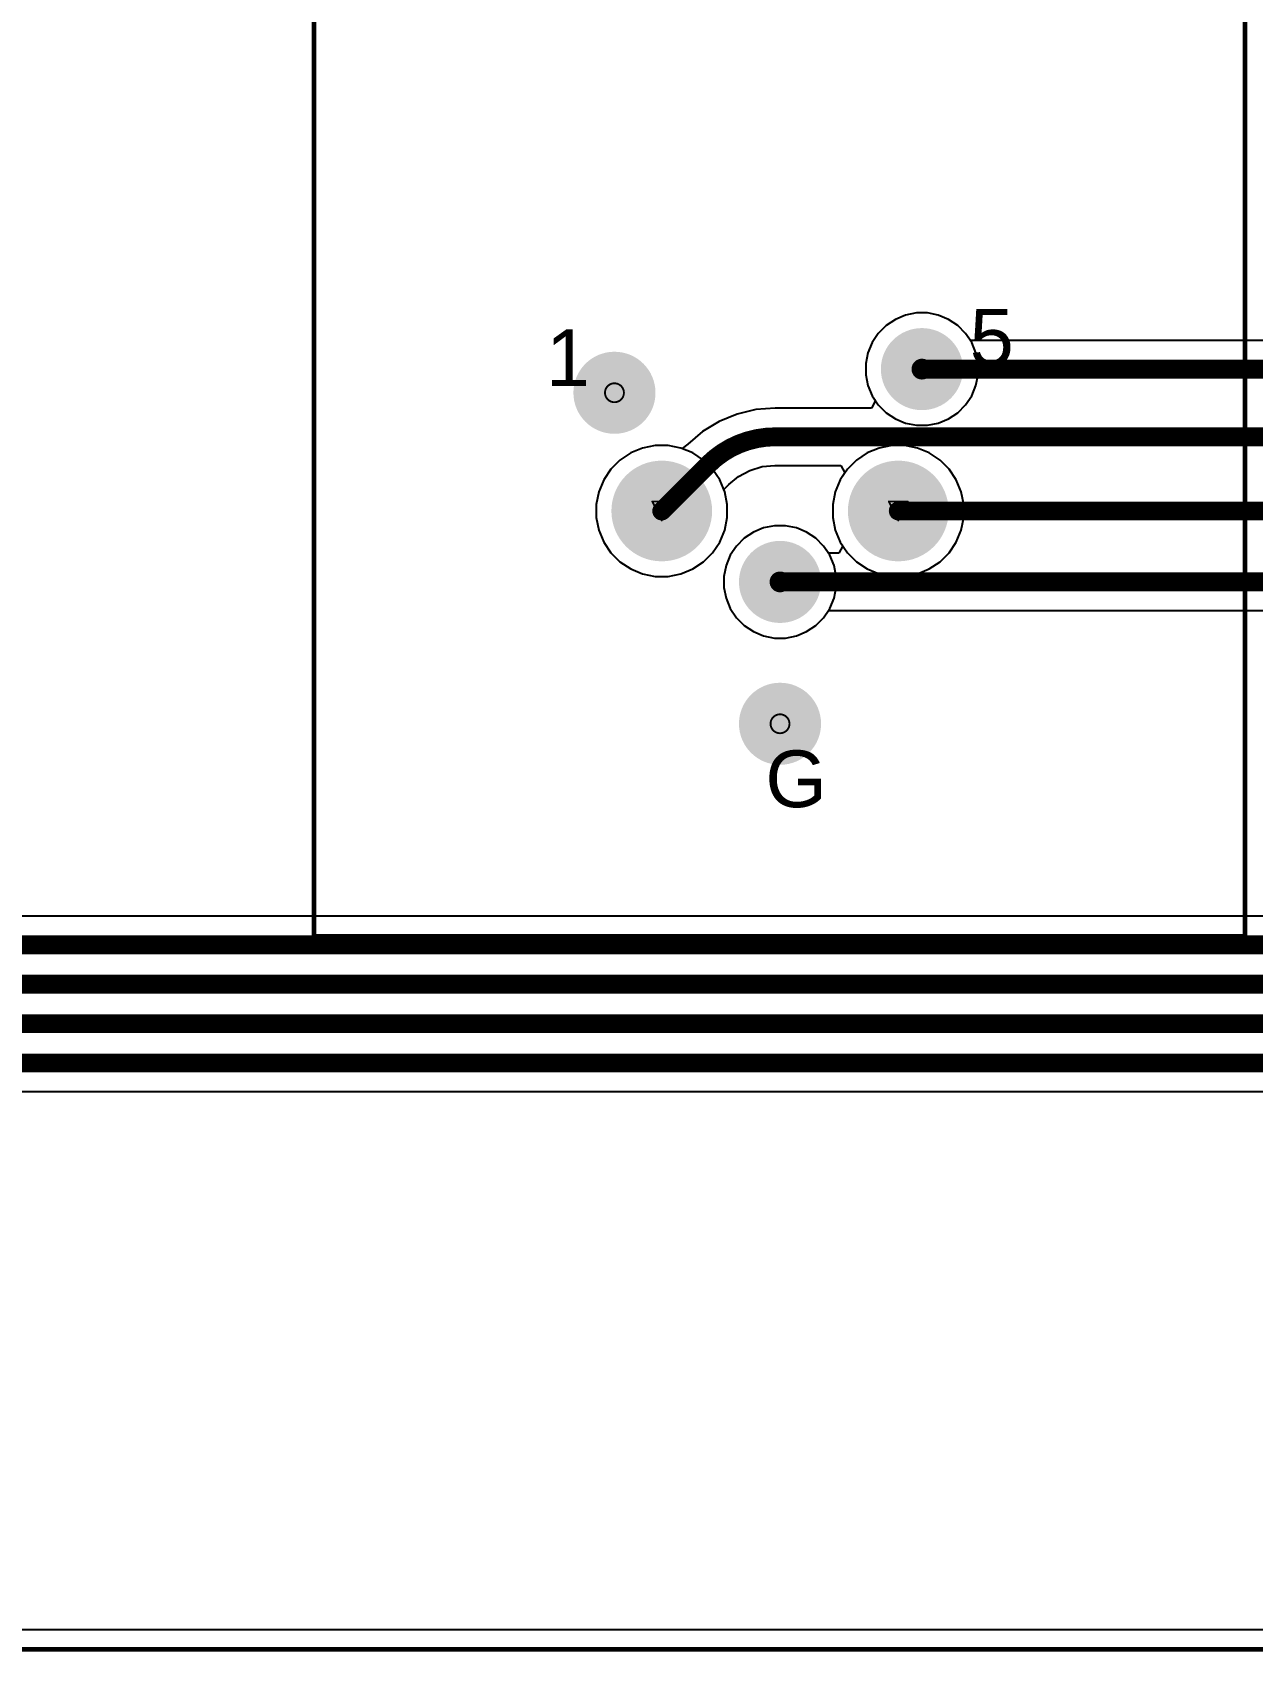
# Model space of a CAD drawing. Header units: inches. Extents: x 0 to 289, y 0 to 168.
# Drawn here: x 62.46 to 95.22, y -0.06 to 43.42 of the extents above; entities that cross this region are included whole.
import ezdxf

# ---------------------------------------------------------------- set-up
doc = ezdxf.new("R2010")
doc.units = ezdxf.units.IN
for name, color, linetype in [('Board Outline', 216, 'Continuous'), ('Bottom Layer', 5, 'Continuous'), ('Bottom Solder', 6, 'Continuous'), ('Drill Drawing', 1, 'Continuous'), ('Multi-Layer', 9, 'Continuous'), ('Pad Holes', 156, 'Continuous'), ('Top Layer', 1, 'Continuous'), ('Top Overlay', 2, 'Continuous'), ('Top Solder', 216, 'Continuous')]:
    doc.layers.add(name, color=color, linetype=linetype)
doc.styles.add('Arial', font='', dxfattribs={"height": 0.2})
doc.styles.get('Arial').set_extended_font_data('Arial')

# ---------------------------------------------------------------- blocks, each defined once
blk = doc.blocks.new('NC5MBV_B_59')
at = {"layer": 'Bottom Layer'}
h = blk.add_hatch(color=5, dxfattribs=at)
edge = h.paths.add_edge_path()
edge.add_arc((3.81, 1.27), 1, 0, 360)
h = blk.add_hatch(color=5, dxfattribs=at)
edge = h.paths.add_edge_path()
edge.add_arc((-4.445, 0.635), 1, 0, 360)
h = blk.add_hatch(color=5, dxfattribs=at)
edge = h.paths.add_edge_path()
edge.add_arc((-3.175, -2.54), 1.25, 0, 360)
h = blk.add_hatch(color=5, dxfattribs=at)
edge = h.paths.add_edge_path()
edge.add_arc((3.175, -2.54), 1.25, 0, 360)
h = blk.add_hatch(color=5, dxfattribs=at)
edge = h.paths.add_edge_path()
edge.add_arc((0, -4.445), 1, 0, 360)
h = blk.add_hatch(color=5, dxfattribs=at)
edge = h.paths.add_edge_path()
edge.add_arc((0, -8.255), 1, 0, 360)
at = {"layer": 'Bottom Solder'}
h = blk.add_hatch(color=6, dxfattribs=at)
edge = h.paths.add_edge_path()
edge.add_arc((3.81, 1.27), 1.102, 0, 360)
h = blk.add_hatch(color=6, dxfattribs=at)
edge = h.paths.add_edge_path()
edge.add_arc((-4.445, 0.635), 1.102, 0, 360)
h = blk.add_hatch(color=6, dxfattribs=at)
edge = h.paths.add_edge_path()
edge.add_arc((-3.175, -2.54), 1.352, 0, 360)
h = blk.add_hatch(color=6, dxfattribs=at)
edge = h.paths.add_edge_path()
edge.add_arc((3.175, -2.54), 1.352, 0, 360)
h = blk.add_hatch(color=6, dxfattribs=at)
edge = h.paths.add_edge_path()
edge.add_arc((0, -4.445), 1.102, 0, 360)
h = blk.add_hatch(color=6, dxfattribs=at)
edge = h.paths.add_edge_path()
edge.add_arc((0, -8.255), 1.102, 0, 360)
at = {"layer": 'Multi-Layer'}
h = blk.add_hatch(color=9, dxfattribs=at)
edge = h.paths.add_edge_path()
edge.add_arc((3.81, 1.27), 1, 0, 360)
h = blk.add_hatch(color=9, dxfattribs=at)
edge = h.paths.add_edge_path()
edge.add_arc((-4.445, 0.635), 1, 0, 360)
h = blk.add_hatch(color=9, dxfattribs=at)
edge = h.paths.add_edge_path()
edge.add_arc((-3.175, -2.54), 1.25, 0, 360)
h = blk.add_hatch(color=9, dxfattribs=at)
edge = h.paths.add_edge_path()
edge.add_arc((3.175, -2.54), 1.25, 0, 360)
h = blk.add_hatch(color=9, dxfattribs=at)
edge = h.paths.add_edge_path()
edge.add_arc((0, -4.445), 1, 0, 360)
h = blk.add_hatch(color=9, dxfattribs=at)
edge = h.paths.add_edge_path()
edge.add_arc((0, -8.255), 1, 0, 360)
at = {"layer": 'Pad Holes'}
h = blk.add_hatch(color=7, dxfattribs=at)
edge = h.paths.add_edge_path()
edge.add_arc((3.81, 1.27), 0.6, 0, 360)
h = blk.add_hatch(color=7, dxfattribs=at)
edge = h.paths.add_edge_path()
edge.add_arc((-4.445, 0.635), 0.6, 0, 360)
h = blk.add_hatch(color=7, dxfattribs=at)
edge = h.paths.add_edge_path()
edge.add_arc((-3.175, -2.54), 0.8, 0, 360)
h = blk.add_hatch(color=7, dxfattribs=at)
edge = h.paths.add_edge_path()
edge.add_arc((3.175, -2.54), 0.8, 0, 360)
h = blk.add_hatch(color=7, dxfattribs=at)
edge = h.paths.add_edge_path()
edge.add_arc((0, -4.445), 0.6, 0, 360)
h = blk.add_hatch(color=7, dxfattribs=at)
edge = h.paths.add_edge_path()
edge.add_arc((0, -8.255), 0.6, 0, 360)
at = {"layer": 'Top Layer'}
h = blk.add_hatch(color=1, dxfattribs=at)
edge = h.paths.add_edge_path()
edge.add_arc((3.81, 1.27), 1, 0, 360)
h = blk.add_hatch(color=1, dxfattribs=at)
edge = h.paths.add_edge_path()
edge.add_arc((-4.445, 0.635), 1, 0, 360)
h = blk.add_hatch(color=1, dxfattribs=at)
edge = h.paths.add_edge_path()
edge.add_arc((-3.175, -2.54), 1.25, 0, 360)
h = blk.add_hatch(color=1, dxfattribs=at)
edge = h.paths.add_edge_path()
edge.add_arc((3.175, -2.54), 1.25, 0, 360)
h = blk.add_hatch(color=1, dxfattribs=at)
edge = h.paths.add_edge_path()
edge.add_arc((0, -4.445), 1, 0, 360)
h = blk.add_hatch(color=1, dxfattribs=at)
edge = h.paths.add_edge_path()
edge.add_arc((0, -8.255), 1, 0, 360)
at = {"layer": 'Top Solder'}
h = blk.add_hatch(color=216, dxfattribs=at)
edge = h.paths.add_edge_path()
edge.add_arc((3.81, 1.27), 1.102, 0, 360)
h = blk.add_hatch(color=216, dxfattribs=at)
edge = h.paths.add_edge_path()
edge.add_arc((-4.445, 0.635), 1.102, 0, 360)
h = blk.add_hatch(color=216, dxfattribs=at)
edge = h.paths.add_edge_path()
edge.add_arc((-3.175, -2.54), 1.352, 0, 360)
h = blk.add_hatch(color=216, dxfattribs=at)
edge = h.paths.add_edge_path()
edge.add_arc((3.175, -2.54), 1.352, 0, 360)
h = blk.add_hatch(color=216, dxfattribs=at)
edge = h.paths.add_edge_path()
edge.add_arc((0, -4.445), 1.102, 0, 360)
h = blk.add_hatch(color=216, dxfattribs=at)
edge = h.paths.add_edge_path()
edge.add_arc((0, -8.255), 1.102, 0, 360)
at = {"layer": 'Top Overlay'}
for points in [[(-12.512, 12.526, 0.127, 0.127, 0), (12.486, 12.526, 0.127, 0.127, 0)], [(-12.512, -13.968, 0.127, 0.127, 0), (-12.512, 12.526, 0.127, 0.127, 0)], [(12.486, -13.968, 0.127, 0.127, 0), (12.486, 12.526, 0.127, 0.127, 0)], [(-12.512, -13.968, 0.127, 0.127, 0), (12.486, -13.968, 0.127, 0.127, 0)]]:
    blk.add_lwpolyline(points, format="xyseb", dxfattribs=at)
for points in [[(-12.544, 12.526, 0.0635, 0.0635, 1), (-12.48, 12.526, 0.0635, 0.0635, 1)], [(-12.544, 12.526, 0.0635, 0.0635, 1), (-12.48, 12.526, 0.0635, 0.0635, 1)], [(12.455, 12.526, 0.0635, 0.0635, 1), (12.518, 12.526, 0.0635, 0.0635, 1)], [(12.455, 12.526, 0.0635, 0.0635, 1), (12.518, 12.526, 0.0635, 0.0635, 1)], [(-12.544, -13.968, 0.0635, 0.0635, 1), (-12.48, -13.968, 0.0635, 0.0635, 1)], [(-12.544, -13.968, 0.0635, 0.0635, 1), (-12.48, -13.968, 0.0635, 0.0635, 1)], [(12.455, -13.968, 0.0635, 0.0635, 1), (12.518, -13.968, 0.0635, 0.0635, 1)], [(12.455, -13.968, 0.0635, 0.0635, 1), (12.518, -13.968, 0.0635, 0.0635, 1)]]:
    blk.add_lwpolyline(points, format="xyseb", close=True, dxfattribs=at)
at = {"layer": 'Top Overlay', "style": 'Arial'}
blk.add_text('5', height=1.524, rotation=360, dxfattribs=at).set_placement((5.093, 1.365))
for s, p in [('1', (-6.286, 0.815)), ('G', (-0.394, -10.496))]:
    blk.add_text(s, height=1.524, dxfattribs=at).set_placement(p)

msp = doc.modelspace()

# ---------------------------------------------------------------- linework, layer by layer
at = {"layer": 'Board Outline'}
msp.add_lwpolyline([(0, 0, 0.127, 0.127, 0), (145.27, 0, 0.127, 0.127, 0)], format="xyseb", dxfattribs=at)
at = {"layer": 'Bottom Layer'}
for p, q in [((85.626, 35.716), (85.379, 35.551)), ((85.9, 35.83), (85.626, 35.716)), ((86.191, 35.888), (85.9, 35.83)), ((86.489, 35.888), (86.191, 35.888)), ((86.78, 35.83), (86.489, 35.888)), ((87.054, 35.716), (86.78, 35.83)), ((87.301, 35.551), (87.054, 35.716)), ((85.169, 35.341), (85.004, 35.094)), ((85.379, 35.551), (85.169, 35.341)), ((87.511, 35.341), (87.301, 35.551)), ((87.676, 35.094), (87.511, 35.341)), ((84.89, 34.82), (84.832, 34.529)), ((85.004, 35.094), (84.89, 34.82)), ((87.79, 34.82), (87.676, 35.094)), ((87.848, 34.529), (87.79, 34.82)), ((84.832, 34.529), (84.832, 34.231)), ((87.848, 34.231), (87.848, 34.529)), ((84.832, 34.231), (84.89, 33.94)), ((84.89, 33.94), (85.004, 33.666)), ((87.676, 33.666), (87.79, 33.94)), ((87.79, 33.94), (87.848, 34.231)), ((85.004, 33.666), (85.169, 33.419)), ((87.511, 33.419), (87.676, 33.666)), ((85.169, 33.419), (85.379, 33.209)), ((85.379, 33.209), (85.626, 33.044)), ((87.054, 33.044), (87.301, 33.209)), ((87.301, 33.209), (87.511, 33.419)), ((85.626, 33.044), (85.9, 32.93)), ((85.9, 32.93), (86.191, 32.872)), ((86.191, 32.872), (86.489, 32.872)), ((86.489, 32.872), (86.78, 32.93)), ((86.78, 32.93), (87.054, 33.044)), ((78.842, 32.26), (78.522, 32.128)), ((79.182, 32.328), (78.842, 32.26)), ((79.528, 32.328), (79.182, 32.328)), ((79.868, 32.26), (79.528, 32.328)), ((80.188, 32.128), (79.868, 32.26)), ((85.192, 32.26), (84.872, 32.128)), ((85.532, 32.328), (85.192, 32.26)), ((85.878, 32.328), (85.532, 32.328)), ((86.218, 32.26), (85.878, 32.328)), ((86.538, 32.128), (86.218, 32.26)), ((78.234, 31.936), (77.989, 31.691)), ((78.522, 32.128), (78.234, 31.936)), ((80.476, 31.936), (80.188, 32.128)), ((80.721, 31.691), (80.476, 31.936)), ((84.584, 31.936), (84.339, 31.691)), ((84.872, 32.128), (84.584, 31.936)), ((86.826, 31.936), (86.538, 32.128)), ((87.071, 31.691), (86.826, 31.936)), ((77.797, 31.403), (77.665, 31.083)), ((77.989, 31.691), (77.797, 31.403)), ((80.913, 31.403), (80.721, 31.691)), ((81.045, 31.083), (80.913, 31.403)), ((84.147, 31.403), (84.015, 31.083)), ((84.339, 31.691), (84.147, 31.403)), ((87.263, 31.403), (87.071, 31.691)), ((87.395, 31.083), (87.263, 31.403)), ((77.665, 31.083), (77.597, 30.743)), ((81.113, 30.743), (81.045, 31.083)), ((84.015, 31.083), (83.947, 30.743)), ((87.463, 30.743), (87.395, 31.083)), ((77.597, 30.743), (77.597, 30.397)), ((81.113, 30.397), (81.113, 30.743)), ((83.947, 30.743), (83.947, 30.397)), ((87.463, 30.397), (87.463, 30.743)), ((77.597, 30.397), (77.665, 30.057)), ((77.665, 30.057), (77.797, 29.737)), ((80.913, 29.737), (81.045, 30.057)), ((81.045, 30.057), (81.113, 30.397)), ((82.09, 30.115), (81.816, 30.001)), ((82.381, 30.173), (82.09, 30.115)), ((82.679, 30.173), (82.381, 30.173)), ((82.97, 30.115), (82.679, 30.173)), ((83.244, 30.001), (82.97, 30.115)), ((83.947, 30.397), (84.015, 30.057)), ((84.015, 30.057), (84.147, 29.737)), ((87.263, 29.737), (87.395, 30.057)), ((87.395, 30.057), (87.463, 30.397)), ((77.797, 29.737), (77.989, 29.449)), ((80.721, 29.449), (80.913, 29.737)), ((81.359, 29.626), (81.194, 29.379)), ((81.569, 29.836), (81.359, 29.626)), ((81.816, 30.001), (81.569, 29.836)), ((83.491, 29.836), (83.244, 30.001)), ((83.701, 29.626), (83.491, 29.836)), ((83.866, 29.379), (83.701, 29.626)), ((84.147, 29.737), (84.339, 29.449)), ((87.071, 29.449), (87.263, 29.737)), ((77.989, 29.449), (78.234, 29.204)), ((78.234, 29.204), (78.522, 29.012)), ((80.188, 29.012), (80.476, 29.204)), ((80.476, 29.204), (80.721, 29.449)), ((81.194, 29.379), (81.08, 29.105)), ((83.98, 29.105), (83.866, 29.379)), ((84.339, 29.449), (84.584, 29.204)), ((84.584, 29.204), (84.872, 29.012)), ((86.538, 29.012), (86.826, 29.204)), ((86.826, 29.204), (87.071, 29.449)), ((78.522, 29.012), (78.842, 28.88)), ((78.842, 28.88), (79.182, 28.812)), ((79.182, 28.812), (79.528, 28.812)), ((79.528, 28.812), (79.868, 28.88)), ((79.868, 28.88), (80.188, 29.012)), ((81.08, 29.105), (81.022, 28.814)), ((81.022, 28.814), (81.022, 28.516)), ((84.038, 28.814), (83.98, 29.105)), ((84.038, 28.516), (84.038, 28.814)), ((84.872, 29.012), (85.192, 28.88)), ((85.192, 28.88), (85.532, 28.812)), ((85.532, 28.812), (85.878, 28.812)), ((85.878, 28.812), (86.218, 28.88)), ((86.218, 28.88), (86.538, 29.012)), ((81.022, 28.516), (81.08, 28.225)), ((83.98, 28.225), (84.038, 28.516)), ((81.08, 28.225), (81.194, 27.951)), ((81.194, 27.951), (81.359, 27.704)), ((83.701, 27.704), (83.866, 27.951)), ((83.866, 27.951), (83.98, 28.225)), ((81.359, 27.704), (81.569, 27.494)), ((81.569, 27.494), (81.816, 27.329)), ((83.244, 27.329), (83.491, 27.494)), ((83.491, 27.494), (83.701, 27.704)), ((81.816, 27.329), (82.09, 27.215)), ((82.09, 27.215), (82.381, 27.157)), ((82.381, 27.157), (82.679, 27.157)), ((82.679, 27.157), (82.97, 27.215)), ((82.97, 27.215), (83.244, 27.329)), ((111.337, 19.69), (12.645, 19.69)), ((11.94, 14.975), (122.965, 14.975)), ((144.752, 0.518), (0.518, 0.518))]:
    msp.add_line(p, q, dxfattribs=at)
for points in [[(12.645, 18.921, 0.508, 0.508, 0), (111.337, 18.921, 0.508, 0.508, 0)], [(12.095, 17.86, 0.508, 0.508, 0), (115.212, 17.86, 0.508, 0.508, 0)], [(11.676, 16.802, 0.508, 0.508, 0), (118.646, 16.802, 0.508, 0.508, 0)], [(11.927, 15.744, 0.508, 0.508, 0), (122.965, 15.744, 0.508, 0.508, 0)]]:
    msp.add_lwpolyline(points, format="xyseb", dxfattribs=at)
at = {"layer": 'Drill Drawing'}
for points in [[(86.594, 34.38, 0.0508, 0.0508, 1), (86.086, 34.38, 0.0508, 0.0508, 1)], [(86.073, 34.38, 0.0254, 0.0254, 1), (86.099, 34.38, 0.0254, 0.0254, 1)], [(86.581, 34.38, 0.0254, 0.0254, 1), (86.607, 34.38, 0.0254, 0.0254, 1)], [(78.339, 33.745, 0.0508, 0.0508, 1), (77.831, 33.745, 0.0508, 0.0508, 1)], [(77.818, 33.745, 0.0254, 0.0254, 1), (77.844, 33.745, 0.0254, 0.0254, 1)], [(78.326, 33.745, 0.0254, 0.0254, 1), (78.352, 33.745, 0.0254, 0.0254, 1)], [(79.088, 30.824, 0.0254, 0.0254, 1), (79.114, 30.824, 0.0254, 0.0254, 1)], [(79.088, 30.824, 0.0254, 0.0254, 1), (79.114, 30.824, 0.0254, 0.0254, 1)], [(79.596, 30.824, 0.0254, 0.0254, 1), (79.622, 30.824, 0.0254, 0.0254, 1)], [(79.596, 30.824, 0.0254, 0.0254, 1), (79.622, 30.824, 0.0254, 0.0254, 1)], [(85.438, 30.824, 0.0254, 0.0254, 1), (85.464, 30.824, 0.0254, 0.0254, 1)], [(85.438, 30.824, 0.0254, 0.0254, 1), (85.464, 30.824, 0.0254, 0.0254, 1)], [(85.946, 30.824, 0.0254, 0.0254, 1), (85.972, 30.824, 0.0254, 0.0254, 1)], [(85.946, 30.824, 0.0254, 0.0254, 1), (85.972, 30.824, 0.0254, 0.0254, 1)], [(79.342, 30.316, 0.0254, 0.0254, 1), (79.368, 30.316, 0.0254, 0.0254, 1)], [(79.342, 30.316, 0.0254, 0.0254, 1), (79.368, 30.316, 0.0254, 0.0254, 1)], [(85.692, 30.316, 0.0254, 0.0254, 1), (85.718, 30.316, 0.0254, 0.0254, 1)], [(85.692, 30.316, 0.0254, 0.0254, 1), (85.718, 30.316, 0.0254, 0.0254, 1)], [(82.784, 28.665, 0.0508, 0.0508, 1), (82.276, 28.665, 0.0508, 0.0508, 1)], [(82.263, 28.665, 0.0254, 0.0254, 1), (82.289, 28.665, 0.0254, 0.0254, 1)], [(82.771, 28.665, 0.0254, 0.0254, 1), (82.797, 28.665, 0.0254, 0.0254, 1)], [(82.784, 24.855, 0.0508, 0.0508, 1), (82.276, 24.855, 0.0508, 0.0508, 1)], [(82.263, 24.855, 0.0254, 0.0254, 1), (82.289, 24.855, 0.0254, 0.0254, 1)], [(82.771, 24.855, 0.0254, 0.0254, 1), (82.797, 24.855, 0.0254, 0.0254, 1)]]:
    msp.add_lwpolyline(points, format="xyseb", close=True, dxfattribs=at)
for points in [[(79.101, 30.824, 0.0508, 0.0508, 0), (79.609, 30.824, 0.0508, 0.0508, 0)], [(79.101, 30.824, 0.0508, 0.0508, 0), (79.355, 30.316, 0.0508, 0.0508, 0)], [(79.355, 30.316, 0.0508, 0.0508, 0), (79.609, 30.824, 0.0508, 0.0508, 0)], [(85.451, 30.824, 0.0508, 0.0508, 0), (85.959, 30.824, 0.0508, 0.0508, 0)], [(85.451, 30.824, 0.0508, 0.0508, 0), (85.705, 30.316, 0.0508, 0.0508, 0)], [(85.705, 30.316, 0.0508, 0.0508, 0), (85.959, 30.824, 0.0508, 0.0508, 0)]]:
    msp.add_lwpolyline(points, format="xyseb", dxfattribs=at)
at = {"layer": 'Top Layer'}
for p, q in [((85.626, 35.716), (85.379, 35.551)), ((85.9, 35.83), (85.626, 35.716)), ((86.191, 35.888), (85.9, 35.83)), ((86.489, 35.888), (86.191, 35.888)), ((86.78, 35.83), (86.489, 35.888)), ((87.054, 35.716), (86.78, 35.83)), ((87.301, 35.551), (87.054, 35.716)), ((85.169, 35.341), (85.004, 35.094)), ((85.379, 35.551), (85.169, 35.341)), ((87.511, 35.341), (87.301, 35.551)), ((87.64, 35.149), (87.511, 35.341)), ((84.89, 34.82), (84.832, 34.529)), ((85.004, 35.094), (84.89, 34.82)), ((115.52, 35.149), (87.64, 35.149)), ((84.832, 34.529), (84.832, 34.231)), ((84.832, 34.231), (84.89, 33.94)), ((84.89, 33.94), (85.004, 33.666)), ((85.091, 33.534), (84.983, 33.331)), ((85.004, 33.666), (85.091, 33.534)), ((81.376, 33.173), (80.896, 32.974)), ((81.881, 33.294), (81.376, 33.173)), ((82.4, 33.335), (81.881, 33.294)), ((82.4, 33.331), (82.4, 33.335)), ((84.983, 33.331), (82.4, 33.331)), ((80.453, 32.702), (80.057, 32.364)), ((80.896, 32.974), (80.453, 32.702)), ((78.842, 32.26), (78.522, 32.128)), ((79.182, 32.328), (78.842, 32.26)), ((79.528, 32.328), (79.182, 32.328)), ((79.868, 32.26), (79.528, 32.328)), ((79.903, 32.246), (79.868, 32.26)), ((80.057, 32.364), (79.903, 32.246)), ((80.057, 32.364), (80.057, 32.364)), ((78.234, 31.936), (77.989, 31.691)), ((78.522, 32.128), (78.234, 31.936)), ((81.721, 31.661), (82.053, 31.762)), ((82.053, 31.762), (82.389, 31.795)), ((82.389, 31.795), (82.4, 31.794)), ((82.4, 31.794), (84.164, 31.794)), ((84.164, 31.794), (84.273, 31.591)), ((77.797, 31.403), (77.665, 31.083)), ((77.989, 31.691), (77.797, 31.403)), ((81.153, 31.283), (81.414, 31.497)), ((81.414, 31.497), (81.721, 31.661)), ((84.147, 31.403), (84.015, 31.083)), ((84.273, 31.591), (84.147, 31.403)), ((77.665, 31.083), (77.597, 30.743)), ((81.019, 31.147), (81.147, 31.275)), ((81.045, 31.083), (81.019, 31.147)), ((81.113, 30.743), (81.045, 31.083)), ((81.147, 31.275), (81.153, 31.283)), ((84.015, 31.083), (83.947, 30.743)), ((77.597, 30.743), (77.597, 30.397)), ((81.113, 30.397), (81.113, 30.743)), ((83.947, 30.743), (83.947, 30.397)), ((77.597, 30.397), (77.665, 30.057)), ((77.665, 30.057), (77.797, 29.737)), ((80.913, 29.737), (81.045, 30.057)), ((81.045, 30.057), (81.113, 30.397)), ((82.09, 30.115), (81.816, 30.001)), ((82.381, 30.173), (82.09, 30.115)), ((82.679, 30.173), (82.381, 30.173)), ((82.97, 30.115), (82.679, 30.173)), ((83.244, 30.001), (82.97, 30.115)), ((83.947, 30.397), (84.015, 30.057)), ((84.015, 30.057), (84.147, 29.737)), ((77.797, 29.737), (77.989, 29.449)), ((80.721, 29.449), (80.913, 29.737)), ((81.359, 29.626), (81.194, 29.379)), ((81.569, 29.836), (81.359, 29.626)), ((81.816, 30.001), (81.569, 29.836)), ((83.491, 29.836), (83.244, 30.001)), ((83.701, 29.626), (83.491, 29.836)), ((83.83, 29.434), (83.701, 29.626)), ((84.214, 29.637), (84.106, 29.434)), ((84.147, 29.737), (84.214, 29.637)), ((77.989, 29.449), (78.234, 29.204)), ((78.234, 29.204), (78.522, 29.012)), ((80.188, 29.012), (80.476, 29.204)), ((80.476, 29.204), (80.721, 29.449)), ((81.194, 29.379), (81.08, 29.105)), ((84.106, 29.434), (83.83, 29.434)), ((78.522, 29.012), (78.842, 28.88)), ((78.842, 28.88), (79.182, 28.812)), ((79.182, 28.812), (79.528, 28.812)), ((79.528, 28.812), (79.868, 28.88)), ((79.868, 28.88), (80.188, 29.012)), ((81.08, 29.105), (81.022, 28.814)), ((81.022, 28.814), (81.022, 28.516)), ((81.022, 28.516), (81.08, 28.225)), ((81.08, 28.225), (81.194, 27.951)), ((81.194, 27.951), (81.359, 27.704)), ((83.701, 27.704), (83.83, 27.896)), ((83.83, 27.896), (119.33, 27.896)), ((81.359, 27.704), (81.569, 27.494)), ((81.569, 27.494), (81.816, 27.329)), ((83.244, 27.329), (83.491, 27.494)), ((83.491, 27.494), (83.701, 27.704)), ((81.816, 27.329), (82.09, 27.215)), ((82.09, 27.215), (82.381, 27.157)), ((82.381, 27.157), (82.679, 27.157)), ((82.679, 27.157), (82.97, 27.215)), ((82.97, 27.215), (83.244, 27.329)), ((144.752, 0.518), (0.518, 0.518))]:
    msp.add_line(p, q, dxfattribs=at)
for points in [[(86.34, 34.38, 0.508, 0.508, 0), (116.82, 34.38, 0.508, 0.508, 0)], [(80.603, 31.818, 0.508, 0.508, -0.198912), (82.4, 32.562, 0.508, 0.508, 0)], [(82.4, 32.562, 0.508, 0.508, 0), (120.76, 32.562, 0.508, 0.508, 0)], [(79.355, 30.57, 0.508, 0.508, 0), (80.603, 31.818, 0.508, 0.508, 0)], [(85.705, 30.57, 0.508, 0.508, 0), (117.455, 30.57, 0.508, 0.508, 0)], [(82.53, 28.665, 0.508, 0.508, 0), (120.63, 28.665, 0.508, 0.508, 0)]]:
    msp.add_lwpolyline(points, format="xyseb", dxfattribs=at)
for points in [[(86.213, 34.38, 0.254, 0.254, 1), (86.467, 34.38, 0.254, 0.254, 1)], [(82.273, 32.562, 0.254, 0.254, 1), (82.527, 32.562, 0.254, 0.254, 1)], [(82.273, 32.562, 0.254, 0.254, 1), (82.527, 32.562, 0.254, 0.254, 1)], [(80.476, 31.818, 0.254, 0.254, 1), (80.73, 31.818, 0.254, 0.254, 1)], [(80.476, 31.818, 0.254, 0.254, 1), (80.73, 31.818, 0.254, 0.254, 1)], [(79.228, 30.57, 0.254, 0.254, 1), (79.482, 30.57, 0.254, 0.254, 1)], [(85.578, 30.57, 0.254, 0.254, 1), (85.832, 30.57, 0.254, 0.254, 1)], [(82.403, 28.665, 0.254, 0.254, 1), (82.657, 28.665, 0.254, 0.254, 1)]]:
    msp.add_lwpolyline(points, format="xyseb", close=True, dxfattribs=at)

# ---------------------------------------------------------------- block references
msp.add_blockref('NC5MBV_B_59', (82.53, 33.11))

doc.saveas('drawing.dxf')
